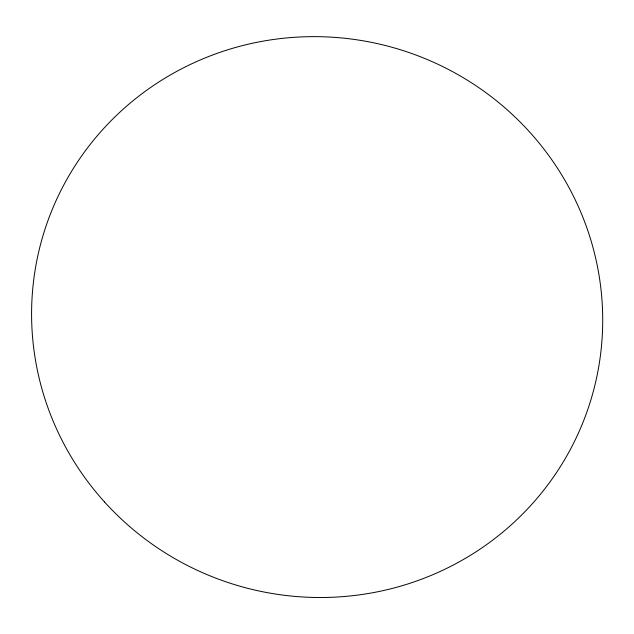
<?xml version="1.0" encoding="UTF-8"?>
<svg xmlns="http://www.w3.org/2000/svg" width="634" height="634" viewBox="0 0 634 634"><rect width="100%" height="100%" fill="white"/><g stroke="black" fill="none" stroke-linecap="round" stroke-linejoin="round"><path stroke-width="0.95" d="M104.515 501.954A285.989 279.99 15.6 0 0 588.542 407.226A285.989 279.99 15.6 0 0 258.379 42.026A285.989 279.99 15.6 0 0 104.515 501.954"/></g></svg>
